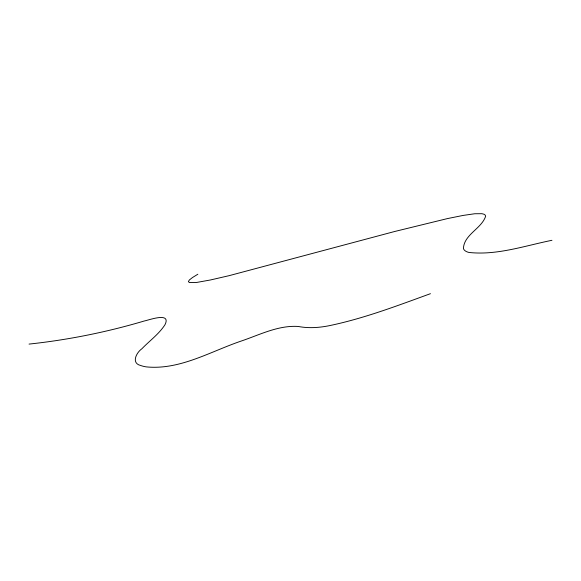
<?xml version="1.0" encoding="UTF-8"?>
<svg xmlns="http://www.w3.org/2000/svg" width="581" height="581" viewBox="0 0 581 581"><rect width="100%" height="100%" fill="white"/><g stroke="black" fill="none" stroke-linecap="round" stroke-linejoin="round"><path stroke-width="0.87" d="M197.852 274.232L192.471 277.536L189.362 279.984L188.397 281.647L189.421 282.562L196.85 282.417L210.46 279.969L229.081 275.677L394.652 231.499L447.443 218.587L463.108 215.428L474.728 213.75L481.918 213.699L484.002 214.236L485.215 215.101L485.643 216.27C481.453 228.754 464.074 234.484 463.413 248.479A79.096 17.924 -21.1 0 0 468.911 252.445C496.987 255.531 524.723 245.792 551.95 240.302M430.456 293.681C397.193 305.766 363.909 318.504 329.158 325.709C318.998 327.735 308.496 328.447 298.271 326.464C278.27 325.128 259.591 334.859 241.093 341.098C210.438 351.49 179.914 370.191 146.383 366.894A125.954 28.549 -21.1 0 1 140.725 365.507C130.943 363.219 136.346 352.645 141.873 348.774C149.578 340.764 158.925 334.14 165.004 324.692C171.489 311.627 148.859 320.131 144.211 321.01C106.621 332.179 68.042 339.914 29.05 344.09"/></g></svg>
